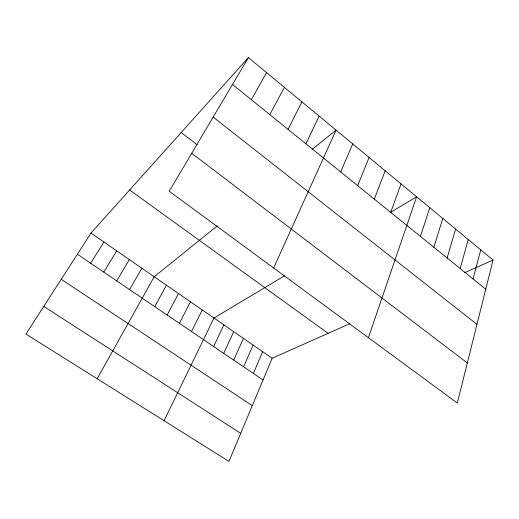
<?xml version="1.0" encoding="UTF-8"?>
<svg xmlns="http://www.w3.org/2000/svg" width="519" height="519" viewBox="0 0 519 519"><rect width="100%" height="100%" fill="white"/><g stroke="black" fill="none" stroke-linecap="round" stroke-linejoin="round"><path stroke-width="0.78" d="M493.05 260.051L457.297 403.042L169.239 191.245L248.413 57.577L493.05 260.051L464.745 272.631M473.056 278.95L480.737 249.86M460.178 268.537L468.261 239.531M447.119 257.982L455.611 229.067M433.878 247.271L442.791 218.454M420.442 236.417L429.79 207.691M368.406 337.681L416.614 196.785L390.385 212.472M390.71 212.368L401.031 183.888M374.322 199.121L385.189 170.777M357.649 185.646L369.087 157.452M349.949 323.661L272.164 358.233L228.944 461.423L25.95 334.087L90.987 233.076L248.413 57.577M253.363 373.408L262.685 351.687M340.698 171.938L352.712 143.899M243.567 366.784L253.123 345.077M233.686 360.089L243.469 338.407M273.643 268.012L336.065 130.12L312.25 149.316M223.708 353.329L233.725 331.673M213.633 346.51L223.884 324.881M305.892 143.795L319.133 116.107M164.075 420.734L213.958 318.024L284.723 275.686M191.498 331.518L202.274 309.953M288.032 129.354L301.909 101.847M179.392 323.318L190.46 301.792M167.144 315.027L178.51 293.533M269.848 114.654L284.386 87.348M154.759 306.645L166.43 285.191M97.15 378.753L154.208 276.75L217.338 225.849M251.339 99.693L266.558 72.589M129.562 289.576L141.856 268.213M116.743 280.896L129.354 259.584M103.768 272.112L116.71 250.846M90.643 263.224L103.923 242.016M43.752 306.437L240.712 433.339M61.216 279.319L252.299 405.67M77.363 254.232L263.055 379.979M90.987 233.076L272.164 358.233M129.646 189.98L328.099 333.373M191.725 153.274L467.321 362.95M181.189 132.514L197.226 144.814M213.173 117.067L476.974 324.336M232.493 84.454L485.758 289.219"/></g></svg>
